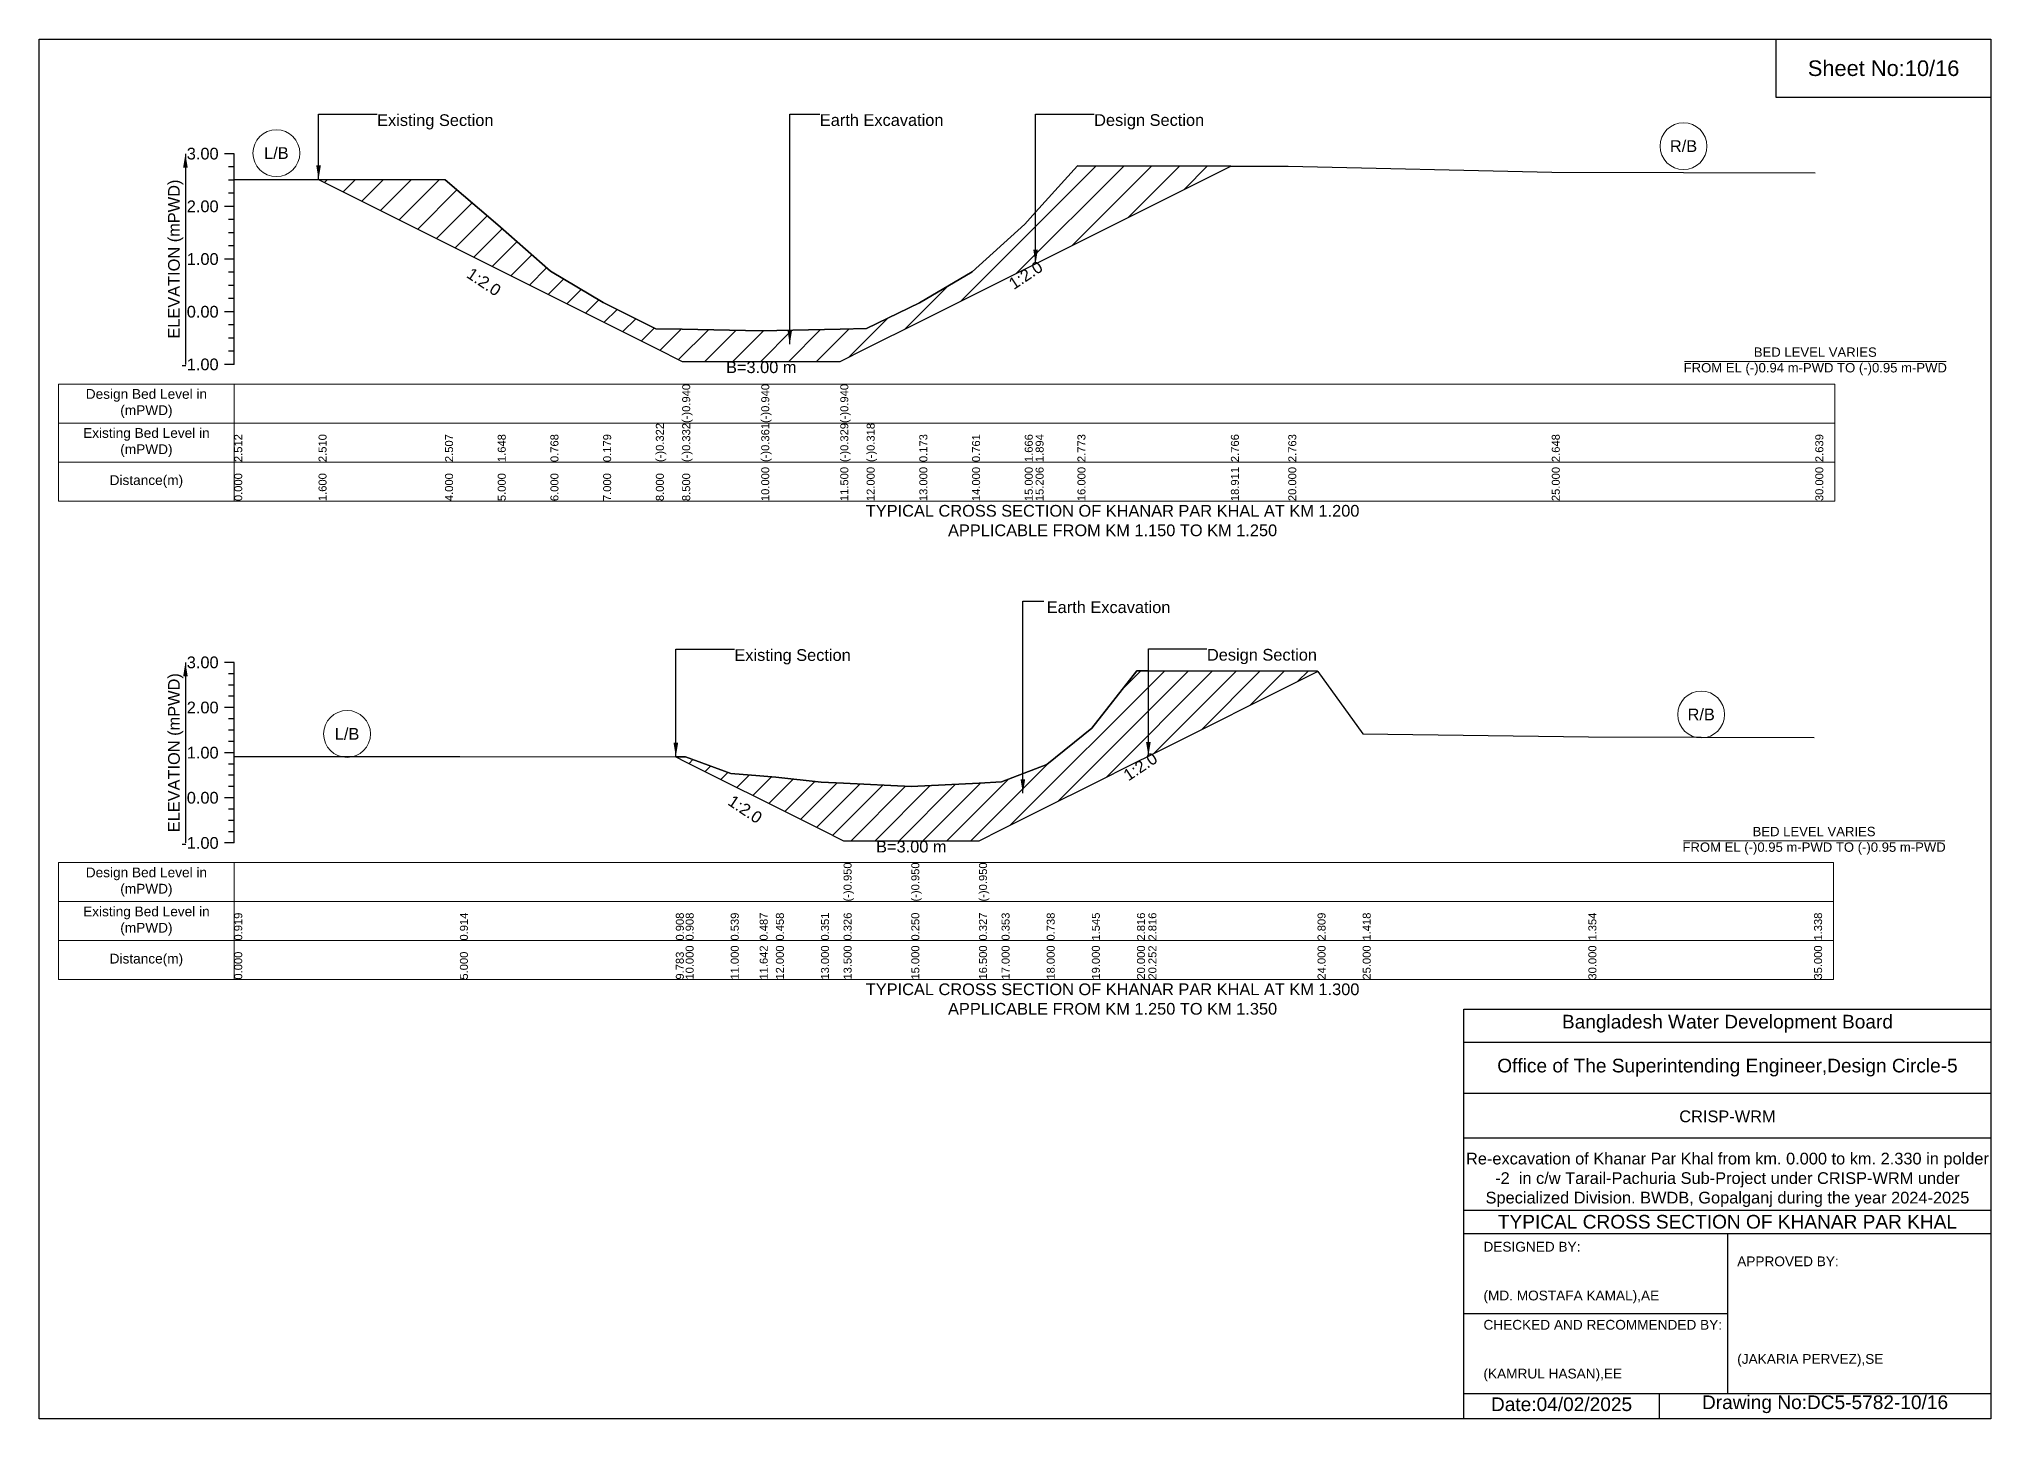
# Model space of a CAD drawing. Header units: inches. Extents: x 91000 to 268000, y -5656 to 7228.
# Drawn here: x 190000 to 198000, y -5656 to 0 of the extents above; entities that cross this region are included whole.
import ezdxf

# ---------------------------------------------------------------- set-up
doc = ezdxf.new("R2010")
doc.units = ezdxf.units.IN
doc.header["$LTSCALE"] = 7
doc.header["$MEASUREMENT"] = 0
for name, color, linetype, lineweight in [('Cross section Data Border', 7, 'Continuous', 9), ('Cross Section Labels', 7, 'Continuous', 9), ('Existing_Bed_Level for Xsection', 7, 'Continuous', 25)]:
    doc.layers.add(name, color=color, linetype=linetype, lineweight=lineweight)
doc.styles.get("Standard").update_dxf_attribs({"font": 'arial.ttf'})
doc.dimstyles.get("Standard").update_dxf_attribs({"dimtxt": 0.18, "dimasz": 0.18, "dimexe": 0.18, "dimexo": 0.0625, "dimgap": 0.09, "dimtad": 0, "dimtih": 1, "dimtoh": 1, "dimdec": 4, "dimzin": 0, "dimdsep": 46, "dimtxsty": 'Standard', "dimcen": 0.09, "dimadec": 0, "dimazin": 0, "dimtfac": 1, "dimtdec": 4, "dimtofl": 0, "dimtmove": 0, "dimatfit": 3, "dimfxl": 1, "dimtolj": 1, "dimtzin": 0, "dimarcsym": 0})

msp = doc.modelspace()

# ---------------------------------------------------------------- hatches: boundary and pattern name
at = {"layer": 'Existing_Bed_Level for Xsection'}
h = msp.add_hatch(dxfattribs=at)
h.set_pattern_fill('ANSI31', color=256, scale=648, style=0)
h.paths.add_polyline_path([(191145.6, -575.9), (191664, -835.1), (191880, -943.1), (191890.8, -948.5), (192096, -1051.1), (192312, -1159.1), (192528, -1267.1), (192636, -1321.1), (192960, -1321.1), (193284, -1321.1), (193392, -1267.1), (193608, -1159.1), (193824, -1051.1), (194040, -943.1), (194084.4, -920.8), (194256, -835.1), (194884.9, -520.6), (194256, -519.1), (194084.4, -709), (194040, -758.2), (193824, -953.6), (193608, -1080.7), (193392, -1186.7), (193284, -1189), (192960, -1196), (192636, -1189.7), (192528, -1187.6), (192312, -1079.4), (192096, -952.1), (191890.8, -771.6), (191880, -762.1), (191664, -576.5)])
h = msp.add_hatch(dxfattribs=at)
h.set_pattern_fill('ANSI31', color=256, scale=555, style=0)
h.paths.add_polyline_path([(192609.9, -2942.2), (192650, -2962.2), (192835, -3054.8), (192953.7, -3114.1), (193020, -3147.2), (193205, -3239.8), (193297.5, -3286), (193575, -3286), (193852.5, -3286), (193945, -3239.8), (194130, -3147.2), (194315, -3054.8), (194500, -2962.2), (194546.7, -2938.9), (195240, -2592.2), (195240.9, -2591.8), (195240, -2590.6), (194546.7, -2589.4), (194500, -2589.3), (194315, -2824.4), (194130, -2973.7), (193945, -3044.9), (193852.5, -3049.7), (193575, -3064), (193297.5, -3050), (193205, -3045.3), (193020, -3025.5), (192953.7, -3020.2), (192835, -3010.5), (192650, -2942.3)])

# ---------------------------------------------------------------- linework, layer by layer
for points in [[(190000, 0), (198000, 0), (198000, -5656), (190000, -5656)], [(197120, 0), (198000, 0), (198000, -240), (197120, -240)]]:
    msp.add_lwpolyline(points, close=True)
for points in [[(195840, -5656), (195840, -3976), (198000, -3976)], [(195840, -4112), (198000, -4112)], [(195840, -4320), (198000, -4320)], [(195840, -4504), (198000, -4504)], [(195840, -4800), (198000, -4800)], [(195840, -4896), (198000, -4896)], [(196920, -4896), (196920, -5552)], [(195840, -5224), (196920, -5224)], [(195840, -5552), (198000, -5552)], [(196640, -5552), (196640, -5656)]]:
    msp.add_lwpolyline(points)
at = {"layer": 'Cross section Data Border'}
for points in [[(190080, -1414), (197360, -1414), (197360, -1894), (190080, -1894)], [(190080, -3375.2), (197355, -3375.2), (197355, -3855.2), (190080, -3855.2)]]:
    msp.add_lwpolyline(points, close=True, dxfattribs=at)
for points in [[(190800, -1414), (190800, -1894)], [(190080, -1574), (197360, -1574)], [(190080, -1734), (197360, -1734)], [(190800, -3375.2), (190800, -3855.2)], [(190080, -3535.2), (197355, -3535.2)], [(190080, -3695.2), (197355, -3695.2)]]:
    msp.add_lwpolyline(points, dxfattribs=at)
at = {"layer": 'Cross Section Labels'}
for points in [[(196744.2, -1321.1), (197815.8, -1321.1)], [(196739.2, -3286), (197810.8, -3286)]]:
    msp.add_lwpolyline(points, dxfattribs=at)
for centre in [(190972.8, -467.6), (196740, -439), (196812.5, -2768.7), (191262.5, -2848.2)]:
    msp.add_circle(centre, 96, dxfattribs=at)
at = {"layer": 'Existing_Bed_Level for Xsection'}
for points in [[(190800, -470), (190760, -470)], [(190800, -1334), (190800, -1118), (190800, -902), (190800, -686), (190800, -470)], [(190800, -524), (190776, -524)], [(190800, -575.4), (191145.6, -575.9), (191664, -576.5), (191880, -762.1), (191890.8, -771.6), (192096, -952.1), (192312, -1079.4), (192528, -1187.6), (192636, -1189.7), (192636, -1189.7), (192960, -1196), (192960, -1196), (193284, -1189), (193284, -1189), (193392, -1186.7), (193608, -1080.7), (193824, -953.6), (194040, -758.2), (194084.4, -709), (194256, -519.1), (194884.9, -520.6), (195120, -521.2), (196200, -546.1), (197280, -548)], [(190800, -578), (190776, -578)], [(190800, -632), (190776, -632)], [(190800, -686), (190760, -686)], [(190800, -740), (190776, -740)], [(190800, -794), (190776, -794)], [(190800, -848), (190776, -848)], [(190800, -902), (190760, -902)], [(190800, -956), (190776, -956)], [(190800, -1010), (190776, -1010)], [(190800, -1118), (190760, -1118)], [(190800, -1064), (190776, -1064)], [(190800, -1172), (190776, -1172)], [(190800, -1226), (190776, -1226)], [(190800, -1334), (190760, -1334)], [(190800, -1280), (190776, -1280)], [(190800, -2555.2), (190760, -2555.2)], [(190800, -3295.2), (190800, -3110.2), (190800, -2925.2), (190800, -2740.2), (190800, -2555.2)], [(190800, -2601.5), (190776, -2601.5)], [(190800, -2940.2), (191725, -2941.2), (192609.9, -2942.2), (192650, -2942.3), (192835, -3010.5), (192953.7, -3020.2), (193020, -3025.5), (193205, -3045.3), (193297.5, -3050), (193297.5, -3050), (193575, -3064), (193575, -3064), (193852.5, -3049.7), (193852.5, -3049.7), (193945, -3044.9), (194130, -2973.7), (194315, -2824.4), (194500, -2589.3), (194546.7, -2589.4), (195240, -2590.6), (195240.9, -2591.8), (195425, -2847.9), (196350, -2859.8), (197275, -2862.7)], [(190800, -2647.8), (190776, -2647.8)], [(190800, -2694), (190776, -2694)], [(190800, -2740.2), (190760, -2740.2)], [(190800, -2786.5), (190776, -2786.5)], [(190800, -2832.8), (190776, -2832.8)], [(190800, -2879), (190776, -2879)], [(190800, -2925.2), (190760, -2925.2)], [(190800, -2971.5), (190776, -2971.5)], [(190800, -3017.8), (190776, -3017.8)], [(190800, -3110.2), (190760, -3110.2)], [(190800, -3064), (190776, -3064)], [(190800, -3156.5), (190776, -3156.5)], [(190800, -3202.8), (190776, -3202.8)], [(190800, -3249), (190776, -3249)], [(190800, -3295.2), (190760, -3295.2)]]:
    msp.add_lwpolyline(points, dxfattribs=at)
for points in [[(191145.6, -575.9), (191145.6, -575.9), (191664, -835.1), (191880, -943.1), (191890.8, -948.5), (192096, -1051.1), (192312, -1159.1), (192528, -1267.1), (192636, -1321.1), (192636, -1321.1), (192960, -1321.1), (192960, -1321.1), (193284, -1321.1), (193284, -1321.1), (193392, -1267.1), (193608, -1159.1), (193824, -1051.1), (194040, -943.1), (194084.4, -920.8), (194256, -835.1), (194884.9, -520.6), (194256, -519.1), (194084.4, -709), (194040, -758.2), (193824, -953.6), (193608, -1080.7), (193392, -1186.7), (193284, -1189), (193284, -1189), (192960, -1196), (192960, -1196), (192636, -1189.7), (192636, -1189.7), (192528, -1187.6), (192312, -1079.4), (192096, -952.1), (191890.8, -771.6), (191880, -762.1), (191664, -576.5), (191145.6, -575.9)], [(192609.9, -2942.2), (192650, -2962.2), (192835, -3054.8), (192953.7, -3114.1), (193020, -3147.2), (193205, -3239.8), (193297.5, -3286), (193297.5, -3286), (193575, -3286), (193575, -3286), (193852.5, -3286), (193852.5, -3286), (193945, -3239.8), (194130, -3147.2), (194315, -3054.8), (194500, -2962.2), (194546.7, -2938.9), (195240, -2592.2), (195240.9, -2591.8), (195240, -2590.6), (194546.7, -2589.4), (194500, -2589.3), (194315, -2824.4), (194130, -2973.7), (193945, -3044.9), (193852.5, -3049.7), (193852.5, -3049.7), (193575, -3064), (193575, -3064), (193297.5, -3050), (193297.5, -3050), (193205, -3045.3), (193020, -3025.5), (192953.7, -3020.2), (192835, -3010.5), (192650, -2942.3)]]:
    msp.add_lwpolyline(points, close=True, dxfattribs=at)

# ---------------------------------------------------------------- texts
at = {"attachment_point": 5}
for s, insert, char_height in [('Sheet No:10/16', (197560, -120), 64), ('Bangladesh Water Development Board', (196920, -4036), 56), ('Office of The Superintending Engineer,Design Circle-5', (196920, -4216), 56)]:
    msp.add_mtext(s, dxfattribs=dict(at, insert=insert, char_height=char_height))
for s, insert, char_height, width, attachment_point in [('CRISP-WRM', (196920, -4416), 48, 2240, 5), ('Re-excavation of Khanar Par Khal from km. 0.000 to km. 2.330 in polder -2  in c/w Tarail-Pachuria Sub-Project under CRISP-WRM under Specialized Division. BWDB, Gopalganj during the year 2024-2025', (196920, -4676), 48, 2160, 5), ('TYPICAL CROSS SECTION OF KHANAR PAR KHAL', (196920, -4848), 56, 2240, 5), ('DESIGNED BY:^J^J^J(MD. MOSTAFA KAMAL),AE', (195920, -5056), 40, 1120, 4), ('APPROVED BY:^J^J^J^J^J^J(JAKARIA PERVEZ),SE', (196960, -5216), 40, 1120, 4), ('CHECKED AND RECOMMENDED BY:^J^J^J(KAMRUL HASAN),EE', (195920, -5376), 40, 1120, 4), ('Date:04/02/2025', (196240, -5596), 56, 1120, 5), ('Drawing No:DC5-5782-10/16', (197320, -5596), 56, 1760, 5)]:
    msp.add_mtext(s, dxfattribs=dict(insert=insert, char_height=char_height, width=width, attachment_point=attachment_point))
at = {"layer": 'Cross section Data Border', "char_height": 40, "width": 640, "attachment_point": 5}
for s, insert in [('Design Bed Level in (mPWD)', (190440, -1494)), ('Existing Bed Level in (mPWD)', (190440, -1654)), ('Distance(m)', (190440, -1814)), ('Design Bed Level in (mPWD)', (190440, -3455.2)), ('Existing Bed Level in (mPWD)', (190440, -3615.2)), ('Distance(m)', (190440, -3775.2))]:
    msp.add_mtext(s, dxfattribs=dict(at, insert=insert))
at = {"layer": 'Cross Section Labels'}
for s, insert, char_height, attachment_point in [('Existing Section', (191385.6, -308.5), 48, 1), ('Earth Excavation', (193200, -308), 48, 1), ('Design Section', (194324.4, -308), 48, 1), ('L/B', (190972.8, -467.6), 48, 5), ('R/B', (196740, -439), 48, 5), ('BED LEVEL VARIES ^JFROM EL (-)0.94 m-PWD TO (-)0.95 m-PWD', (197280, -1321.1), 38.4, 5), ('B=3.00 m', (192960, -1321.1), 48, 2), ('TYPICAL CROSS SECTION OF KHANAR PAR KHAL AT KM 1.200^JAPPLICABLE FROM KM 1.150 TO KM 1.250', (194400, -1974), 48, 5), ('Earth Excavation', (194130.1, -2304.8), 48, 1), ('Existing Section', (192849.9, -2500.8), 48, 1), ('Design Section', (194786.7, -2499.8), 48, 1), ('R/B', (196812.5, -2768.7), 48, 5), ('L/B', (191262.5, -2848.2), 48, 5), ('BED LEVEL VARIES ^JFROM EL (-)0.95 m-PWD TO (-)0.95 m-PWD', (197275, -3286), 38.4, 5), ('B=3.00 m', (193575, -3286), 48, 2), ('TYPICAL CROSS SECTION OF KHANAR PAR KHAL AT KM 1.300^JAPPLICABLE FROM KM 1.250 TO KM 1.350', (194400, -3935.2), 48, 5)]:
    msp.add_mtext(s, dxfattribs=dict(at, insert=insert, char_height=char_height, attachment_point=attachment_point))
at = {"layer": 'Cross Section Labels', "char_height": 48, "attachment_point": 2}
for insert, rotation in [((191836.8, -975.5), 326.30993), ((194030.4, -947.8), 33.69007), ((194500.4, -2962), 33.69007), ((192907.5, -3137.2), 326.30993)]:
    msp.add_mtext('1:2.0', dxfattribs=dict(at, insert=insert, rotation=rotation))
at = {"layer": 'Existing_Bed_Level for Xsection', "char_height": 48, "attachment_point": 6}
for s, insert in [('3.00', (190736, -470)), ('2.00', (190736, -686)), ('1.00', (190736, -902)), ('0.00', (190736, -1118)), ('-1.00', (190736, -1334)), ('3.00', (190736, -2555.2)), ('2.00', (190736, -2740.2)), ('1.00', (190736, -2925.2)), ('0.00', (190736, -3110.2)), ('-1.00', (190736, -3295.2))]:
    msp.add_mtext(s, dxfattribs=dict(at, insert=insert))
at = {"layer": 'Existing_Bed_Level for Xsection', "rotation": 90}
for s, insert, char_height, attachment_point in [('ELEVATION (mPWD)', (190560, -902), 48, 5), ('(-)0.940', (192636, -1574), 32.8, 1), ('(-)0.940', (192960, -1574), 32.8, 1), ('(-)0.940', (193284, -1574), 32.8, 1), ('(-)0.322', (192528, -1734), 32.8, 1), ('(-)0.332', (192636, -1734), 32.8, 1), ('(-)0.361', (192960, -1734), 32.8, 1), ('(-)0.329', (193284, -1734), 32.8, 1), ('(-)0.318', (193392, -1734), 32.8, 1), ('2.512', (190800, -1734), 32.8, 1), ('2.510', (191145.6, -1734), 32.8, 1), ('2.507', (191664, -1734), 32.8, 1), ('1.648', (191880, -1734), 32.8, 1), ('0.768', (192096, -1734), 32.8, 1), ('0.179', (192312, -1734), 32.8, 1), ('0.173', (193608, -1734), 32.8, 1), ('0.761', (193824, -1734), 32.8, 1), ('1.666', (194040, -1734), 32.8, 1), ('1.894', (194084.4, -1734), 32.8, 1), ('2.773', (194256, -1734), 32.8, 1), ('2.766', (194884.9, -1734), 32.8, 1), ('2.763', (195120, -1734), 32.8, 1), ('2.648', (196200, -1734), 32.8, 1), ('2.639', (197280, -1734), 32.8, 1), ('10.000', (192960, -1894), 32.8, 1), ('11.500', (193284, -1894), 32.8, 1), ('12.000', (193392, -1894), 32.8, 1), ('13.000', (193608, -1894), 32.8, 1), ('14.000', (193824, -1894), 32.8, 1), ('15.000', (194040, -1894), 32.8, 1), ('15.206', (194084.4, -1894), 32.8, 1), ('16.000', (194256, -1894), 32.8, 1), ('18.911', (194884.9, -1894), 32.8, 1), ('20.000', (195120, -1894), 32.8, 1), ('25.000', (196200, -1894), 32.8, 1), ('30.000', (197280, -1894), 32.8, 1), ('0.000', (190800, -1894), 32.8, 1), ('1.600', (191145.6, -1894), 32.8, 1), ('4.000', (191664, -1894), 32.8, 1), ('5.000', (191880, -1894), 32.8, 1), ('6.000', (192096, -1894), 32.8, 1), ('7.000', (192312, -1894), 32.8, 1), ('8.000', (192528, -1894), 32.8, 1), ('8.500', (192636, -1894), 32.8, 1), ('ELEVATION (mPWD)', (190560, -2925.2), 48, 5), ('(-)0.950', (193297.5, -3535.2), 32.8, 1), ('(-)0.950', (193575, -3535.2), 32.8, 1), ('(-)0.950', (193852.5, -3535.2), 32.8, 1), ('0.919', (190800, -3695.2), 32.8, 1), ('0.914', (191725, -3695.2), 32.8, 1), ('0.908', (192609.9, -3695.2), 32.8, 1), ('0.908', (192650, -3695.2), 32.8, 1), ('0.539', (192835, -3695.2), 32.8, 1), ('0.487', (192953.7, -3695.2), 32.8, 1), ('0.458', (193020, -3695.2), 32.8, 1), ('0.351', (193205, -3695.2), 32.8, 1), ('0.326', (193297.5, -3695.2), 32.8, 1), ('0.250', (193575, -3695.2), 32.8, 1), ('0.327', (193852.5, -3695.2), 32.8, 1), ('0.353', (193945, -3695.2), 32.8, 1), ('0.738', (194130, -3695.2), 32.8, 1), ('1.545', (194315, -3695.2), 32.8, 1), ('2.816', (194500, -3695.2), 32.8, 1), ('2.816', (194546.7, -3695.2), 32.8, 1), ('2.809', (195240, -3695.2), 32.8, 1), ('1.418', (195425, -3695.2), 32.8, 1), ('1.354', (196350, -3695.2), 32.8, 1), ('1.338', (197275, -3695.2), 32.8, 1), ('0.000', (190800, -3855.2), 32.8, 1), ('5.000', (191725, -3855.2), 32.8, 1), ('9.783', (192609.9, -3855.2), 32.8, 1), ('10.000', (192650, -3855.2), 32.8, 1), ('11.000', (192835, -3855.2), 32.8, 1), ('11.642', (192953.7, -3855.2), 32.8, 1), ('12.000', (193020, -3855.2), 32.8, 1), ('13.000', (193205, -3855.2), 32.8, 1), ('13.500', (193297.5, -3855.2), 32.8, 1), ('15.000', (193575, -3855.2), 32.8, 1), ('16.500', (193852.5, -3855.2), 32.8, 1), ('17.000', (193945, -3855.2), 32.8, 1), ('18.000', (194130, -3855.2), 32.8, 1), ('19.000', (194315, -3855.2), 32.8, 1), ('20.000', (194500, -3855.2), 32.8, 1), ('20.252', (194546.7, -3855.2), 32.8, 1), ('24.000', (195240, -3855.2), 32.8, 1), ('25.000', (195425, -3855.2), 32.8, 1), ('30.000', (196350, -3855.2), 32.8, 1), ('35.000', (197275, -3855.2), 32.8, 1)]:
    msp.add_mtext(s, dxfattribs=dict(at, insert=insert, char_height=char_height, attachment_point=attachment_point))

# ---------------------------------------------------------------- leaders
at = {"layer": 'Cross Section Labels', "annotation_type": 0, "has_hookline": 1, "hookline_direction": 0}
for points, text_width in [([(191145.6, -575.9), (191145.6, -308.5), (191385.5, -308.5)], 467.2), ([(193076.9, -1251.1), (193076.9, -308), (193199.9, -308)], 497), ([(194084.4, -920.8), (194084.4, -308), (194324.3, -308)], 441.2), ([(194032.3, -3091.6), (194032.3, -2304.7), (194118.4, -2304.7)], 497), ([(192609.9, -2942.2), (192609.9, -2500.8), (192849.9, -2500.8)], 467.2), ([(194546.7, -2938.9), (194546.7, -2499.8), (194786.6, -2499.8)], 441.2)]:
    msp.add_leader(points, dimstyle='Standard', override={"dimasz": 57.6}, dxfattribs=dict(at, text_width=text_width))
at = {"layer": 'Existing_Bed_Level for Xsection'}
for points in [[(190600, -470), (190600, -1334)], [(190600, -2555.2), (190600, -3295.2)]]:
    msp.add_leader(points, dimstyle='Standard', override={"dimasz": 57.6}, dxfattribs=at)

doc.saveas('drawing.dxf')
